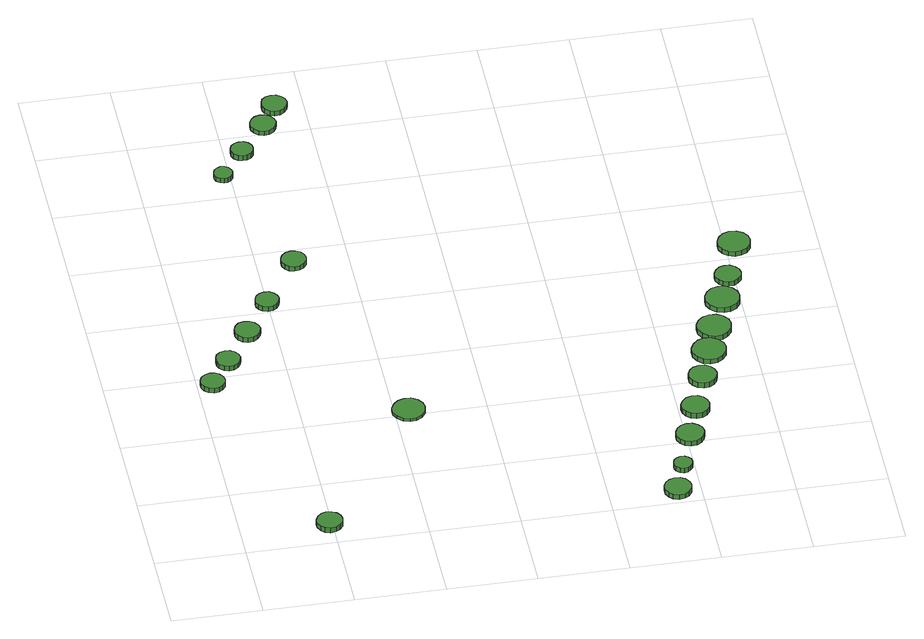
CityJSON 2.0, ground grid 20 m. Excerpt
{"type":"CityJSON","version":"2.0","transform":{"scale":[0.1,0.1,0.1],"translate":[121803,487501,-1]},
"CityObjects":{
"tree1":{"type":"SolitaryVegetationObject","attributes":{"function":"something"},"geometry":[{"type":"MultiSurface","lod":"1","boundaries":[[[0,1,2,3,4,5,6,7,8,9,10,11,12,13,14]],[[15,16,17,18,19,20,21,22,23,24,25,26,27,28,29]],[[0,29,28,1]],[[1,28,27,2]],[[2,27,26,3]],[[3,26,25,4]],[[4,25,24,5]],[[5,24,23,6]],[[6,23,22,7]],[[7,22,21,8]],[[8,21,20,9]],[[9,20,19,10]],[[10,19,18,11]],[[11,18,17,12]],[[12,17,16,13]],[[13,16,15,14]],[[14,15,29,0]]]}]},
"tree2":{"type":"SolitaryVegetationObject","attributes":{"function":"something"},"geometry":[{"type":"MultiSurface","lod":"1","boundaries":[[[30,31,32,33,34,35,36,37,38,39,40,41,42,43,44]],[[45,46,47,48,49,50,51,52,53,54,55,56,57,58,59]],[[30,59,58,31]],[[31,58,57,32]],[[32,57,56,33]],[[33,56,55,34]],[[34,55,54,35]],[[35,54,53,36]],[[36,53,52,37]],[[37,52,51,38]],[[38,51,50,39]],[[39,50,49,40]],[[40,49,48,41]],[[41,48,47,42]],[[42,47,46,43]],[[43,46,45,44]],[[44,45,59,30]]]}]},
"tree3":{"type":"SolitaryVegetationObject","attributes":{"function":"something"},"geometry":[{"type":"MultiSurface","lod":"1","boundaries":[[[60,61,62,63,64,65,66,67,68,69,70,71,72,73,74]],[[75,76,77,78,79,80,81,82,83,84,85,86,87,88,89]],[[60,89,88,61]],[[61,88,87,62]],[[62,87,86,63]],[[63,86,85,64]],[[64,85,84,65]],[[65,84,83,66]],[[66,83,82,67]],[[67,82,81,68]],[[68,81,80,69]],[[69,80,79,70]],[[70,79,78,71]],[[71,78,77,72]],[[72,77,76,73]],[[73,76,75,74]],[[74,75,89,60]]]}]},
"tree4":{"type":"SolitaryVegetationObject","attributes":{"function":"something"},"geometry":[{"type":"MultiSurface","lod":"1","boundaries":[[[90,91,92,93,94,95,96,97,98,99,100,101,102,103,104]],[[105,106,107,108,109,110,111,112,113,114,115,116,117,118,119]],[[90,119,118,91]],[[91,118,117,92]],[[92,117,116,93]],[[93,116,115,94]],[[94,115,114,95]],[[95,114,113,96]],[[96,113,112,97]],[[97,112,111,98]],[[98,111,110,99]],[[99,110,109,100]],[[100,109,108,101]],[[101,108,107,102]],[[102,107,106,103]],[[103,106,105,104]],[[104,105,119,90]]]}]},
"tree5":{"type":"SolitaryVegetationObject","attributes":{"function":"something"},"geometry":[{"type":"MultiSurface","lod":"1","boundaries":[[[120,121,122,123,124,125,126,127,128,129,130,131,132,133,134]],[[135,136,137,138,139,140,141,142,143,144,145,146,147,148,149]],[[120,149,148,121]],[[121,148,147,122]],[[122,147,146,123]],[[123,146,145,124]],[[124,145,144,125]],[[125,144,143,126]],[[126,143,142,127]],[[127,142,141,128]],[[128,141,140,129]],[[129,140,139,130]],[[130,139,138,131]],[[131,138,137,132]],[[132,137,136,133]],[[133,136,135,134]],[[134,135,149,120]]]}]},
"tree6":{"type":"SolitaryVegetationObject","attributes":{"function":"something"},"geometry":[{"type":"MultiSurface","lod":"1","boundaries":[[[150,151,152,153,154,155,156,157,158,159,160,161,162,163,164]],[[165,166,167,168,169,170,171,172,173,174,175,176,177,178,179]],[[150,179,178,151]],[[151,178,177,152]],[[152,177,176,153]],[[153,176,175,154]],[[154,175,174,155]],[[155,174,173,156]],[[156,173,172,157]],[[157,172,171,158]],[[158,171,170,159]],[[159,170,169,160]],[[160,169,168,161]],[[161,168,167,162]],[[162,167,166,163]],[[163,166,165,164]],[[164,165,179,150]]]}]},
"tree7":{"type":"SolitaryVegetationObject","attributes":{"function":"something"},"geometry":[{"type":"MultiSurface","lod":"1","boundaries":[[[180,181,182,183,184,185,186,187,188,189,190,191,192,193,194]],[[195,196,197,198,199,200,201,202,203,204,205,206,207,208,209]],[[180,209,208,181]],[[181,208,207,182]],[[182,207,206,183]],[[183,206,205,184]],[[184,205,204,185]],[[185,204,203,186]],[[186,203,202,187]],[[187,202,201,188]],[[188,201,200,189]],[[189,200,199,190]],[[190,199,198,191]],[[191,198,197,192]],[[192,197,196,193]],[[193,196,195,194]],[[194,195,209,180]]]}]},
"tree8":{"type":"SolitaryVegetationObject","attributes":{"function":"something"},"geometry":[{"type":"MultiSurface","lod":"1","boundaries":[[[210,211,212,213,214,215,216,217,218,219,220,221,222,223,224]],[[225,226,227,228,229,230,231,232,233,234,235,236,237,238,239]],[[210,239,238,211]],[[211,238,237,212]],[[212,237,236,213]],[[213,236,235,214]],[[214,235,234,215]],[[215,234,233,216]],[[216,233,232,217]],[[217,232,231,218]],[[218,231,230,219]],[[219,230,229,220]],[[220,229,228,221]],[[221,228,227,222]],[[222,227,226,223]],[[223,226,225,224]],[[224,225,239,210]]]}]},
"tree9":{"type":"SolitaryVegetationObject","attributes":{"function":"something"},"geometry":[{"type":"MultiSurface","lod":"1","boundaries":[[[240,241,242,243,244,245,246,247,248,249,250,251,252,253,254]],[[255,256,257,258,259,260,261,262,263,264,265,266,267,268,269]],[[240,269,268,241]],[[241,268,267,242]],[[242,267,266,243]],[[243,266,265,244]],[[244,265,264,245]],[[245,264,263,246]],[[246,263,262,247]],[[247,262,261,248]],[[248,261,260,249]],[[249,260,259,250]],[[250,259,258,251]],[[251,258,257,252]],[[252,257,256,253]],[[253,256,255,254]],[[254,255,269,240]]]}]},
"tree10":{"type":"SolitaryVegetationObject","attributes":{"function":"something"},"geometry":[{"type":"MultiSurface","lod":"1","boundaries":[[[270,271,272,273,274,275,276,277,278,279,280,281,282,283,284]],[[285,286,287,288,289,290,291,292,293,294,295,296,297,298,299]],[[270,299,298,271]],[[271,298,297,272]],[[272,297,296,273]],[[273,296,295,274]],[[274,295,294,275]],[[275,294,293,276]],[[276,293,292,277]],[[277,292,291,278]],[[278,291,290,279]],[[279,290,289,280]],[[280,289,288,281]],[[281,288,287,282]],[[282,287,286,283]],[[283,286,285,284]],[[284,285,299,270]]]}]},
"tree11":{"type":"SolitaryVegetationObject","attributes":{"function":"something"},"geometry":[{"type":"MultiSurface","lod":"1","boundaries":[[[300,301,302,303,304,305,306,307,308,309,310,311,312,313,314]],[[315,316,317,318,319,320,321,322,323,324,325,326,327,328,329]],[[300,329,328,301]],[[301,328,327,302]],[[302,327,326,303]],[[303,326,325,304]],[[304,325,324,305]],[[305,324,323,306]],[[306,323,322,307]],[[307,322,321,308]],[[308,321,320,309]],[[309,320,319,310]],[[310,319,318,311]],[[311,318,317,312]],[[312,317,316,313]],[[313,316,315,314]],[[314,315,329,300]]]}]},
"tree12":{"type":"SolitaryVegetationObject","attributes":{"function":"something"},"geometry":[{"type":"MultiSurface","lod":"1","boundaries":[[[330,331,332,333,334,335,336,337,338,339,340,341,342,343,344]],[[345,346,347,348,349,350,351,352,353,354,355,356,357,358,359]],[[330,359,358,331]],[[331,358,357,332]],[[332,357,356,333]],[[333,356,355,334]],[[334,355,354,335]],[[335,354,353,336]],[[336,353,352,337]],[[337,352,351,338]],[[338,351,350,339]],[[339,350,349,340]],[[340,349,348,341]],[[341,348,347,342]],[[342,347,346,343]],[[343,346,345,344]],[[344,345,359,330]]]}]},
"tree13":{"type":"SolitaryVegetationObject","attributes":{"function":"something"},"geometry":[{"type":"MultiSurface","lod":"1","boundaries":[[[360,361,362,363,364,365,366,367,368,369,370,371,372,373,374]],[[375,376,377,378,379,380,381,382,383,384,385,386,387,388,389]],[[360,389,388,361]],[[361,388,387,362]],[[362,387,386,363]],[[363,386,385,364]],[[364,385,384,365]],[[365,384,383,366]],[[366,383,382,367]],[[367,382,381,368]],[[368,381,380,369]],[[369,380,379,370]],[[370,379,378,371]],[[371,378,377,372]],[[372,377,376,373]],[[373,376,375,374]],[[374,375,389,360]]]}]},
"tree14":{"type":"SolitaryVegetationObject","attributes":{"function":"something"},"geometry":[{"type":"MultiSurface","lod":"1","boundaries":[[[390,391,392,393,394,395,396,397,398,399,400,401,402,403,404]],[[405,406,407,408,409,410,411,412,413,414,415,416,417,418,419]],[[390,419,418,391]],[[391,418,417,392]],[[392,417,416,393]],[[393,416,415,394]],[[394,415,414,395]],[[395,414,413,396]],[[396,413,412,397]],[[397,412,411,398]],[[398,411,410,399]],[[399,410,409,400]],[[400,409,408,401]],[[401,408,407,402]],[[402,407,406,403]],[[403,406,405,404]],[[404,405,419,390]]]}]},
"tree15":{"type":"SolitaryVegetationObject","attributes":{"function":"something"},"geometry":[{"type":"MultiSurface","lod":"1","boundaries":[[[420,421,422,423,424,425,426,427,428,429,430,431,432,433,434]],[[435,436,437,438,439,440,441,442,443,444,445,446,447,448,449]],[[420,449,448,421]],[[421,448,447,422]],[[422,447,446,423]],[[423,446,445,424]],[[424,445,444,425]],[[425,444,443,426]],[[426,443,442,427]],[[427,442,441,428]],[[428,441,440,429]],[[429,440,439,430]],[[430,439,438,431]],[[431,438,437,432]],[[432,437,436,433]],[[433,436,435,434]],[[434,435,449,420]]]}]},
"tree16":{"type":"SolitaryVegetationObject","attributes":{"function":"something"},"geometry":[{"type":"MultiSurface","lod":"1","boundaries":[[[450,451,452,453,454,455,456,457,458,459,460,461,462,463,464]],[[465,466,467,468,469,470,471,472,473,474,475,476,477,478,479]],[[450,479,478,451]],[[451,478,477,452]],[[452,477,476,453]],[[453,476,475,454]],[[454,475,474,455]],[[455,474,473,456]],[[456,473,472,457]],[[457,472,471,458]],[[458,471,470,459]],[[459,470,469,460]],[[460,469,468,461]],[[461,468,467,462]],[[462,467,466,463]],[[463,466,465,464]],[[464,465,479,450]]]}]},
"tree17":{"type":"SolitaryVegetationObject","attributes":{"function":"something"},"geometry":[{"type":"MultiSurface","lod":"1","boundaries":[[[480,481,482,483,484,485,486,487,488,489,490,491,492,493,494]],[[495,496,497,498,499,500,501,502,503,504,505,506,507,508,509]],[[480,509,508,481]],[[481,508,507,482]],[[482,507,506,483]],[[483,506,505,484]],[[484,505,504,485]],[[485,504,503,486]],[[486,503,502,487]],[[487,502,501,488]],[[488,501,500,489]],[[489,500,499,490]],[[490,499,498,491]],[[491,498,497,492]],[[492,497,496,493]],[[493,496,495,494]],[[494,495,509,480]]]}]},
"tree18":{"type":"SolitaryVegetationObject","attributes":{"function":"something"},"geometry":[{"type":"MultiSurface","lod":"1","boundaries":[[[510,511,512,513,514,515,516,517,518,519,520,521,522,523,524]],[[525,526,527,528,529,530,531,532,533,534,535,536,537,538,539]],[[510,539,538,511]],[[511,538,537,512]],[[512,537,536,513]],[[513,536,535,514]],[[514,535,534,515]],[[515,534,533,516]],[[516,533,532,517]],[[517,532,531,518]],[[518,531,530,519]],[[519,530,529,520]],[[520,529,528,521]],[[521,528,527,522]],[[522,527,526,523]],[[523,526,525,524]],[[524,525,539,510]]]}]},
"tree19":{"type":"SolitaryVegetationObject","attributes":{"function":"something"},"geometry":[{"type":"MultiSurface","lod":"1","boundaries":[[[540,541,542,543,544,545,546,547,548,549,550,551,552,553,554]],[[555,556,557,558,559,560,561,562,563,564,565,566,567,568,569]],[[540,569,568,541]],[[541,568,567,542]],[[542,567,566,543]],[[543,566,565,544]],[[544,565,564,545]],[[545,564,563,546]],[[546,563,562,547]],[[547,562,561,548]],[[548,561,560,549]],[[549,560,559,550]],[[550,559,558,551]],[[551,558,557,552]],[[552,557,556,553]],[[553,556,555,554]],[[554,555,569,540]]]}]},
"tree20":{"type":"SolitaryVegetationObject","attributes":{"function":"something"},"geometry":[{"type":"MultiSurface","lod":"1","boundaries":[[[570,571,572,573,574,575,576,577,578,579,580,581,582,583,584]],[[585,586,587,588,589,590,591,592,593,594,595,596,597,598,599]],[[570,599,598,571]],[[571,598,597,572]],[[572,597,596,573]],[[573,596,595,574]],[[574,595,594,575]],[[575,594,593,576]],[[576,593,592,577]],[[577,592,591,578]],[[578,591,590,579]],[[579,590,589,580]],[[580,589,588,581]],[[581,588,587,582]],[[582,587,586,583]],[[583,586,585,584]],[[584,585,599,570]]]}]},
"tree21":{"type":"SolitaryVegetationObject","attributes":{"function":"something"},"geometry":[{"type":"MultiSurface","lod":"1","boundaries":[[[600,601,602,603,604,605,606,607,608,609,610,611,612,613,614]],[[615,616,617,618,619,620,621,622,623,624,625,626,627,628,629]],[[600,629,628,601]],[[601,628,627,602]],[[602,627,626,603]],[[603,626,625,604]],[[604,625,624,605]],[[605,624,623,606]],[[606,623,622,607]],[[607,622,621,608]],[[608,621,620,609]],[[609,620,619,610]],[[610,619,618,611]],[[611,618,617,612]],[[612,617,616,613]],[[613,616,615,614]],[[614,615,629,600]]]}]}
},
"vertices":[
[61,576,19],[59,587,19],[52,596,19],[43,602,19],[32,603,19],[21,599,19],[12,592,19],[8,582,19],[8,570,19],[12,560,19],[21,553,19],[32,549,19],[43,550,19],[52,556,19],[59,565,19],[59,565,7],[52,556,7],[43,550,7],[32,549,7],[21,553,7],[12,560,7],[8,570,7],[8,582,7],[12,592,7],[21,599,7],[32,603,7],[43,602,7],[52,596,7],[59,587,7],[61,576,7],
[221,58,23],[219,69,23],[212,79,23],[202,84,23],[190,86,23],[179,82,23],[170,74,23],[165,63,23],[165,52,23],[170,41,23],[179,33,23],[190,29,23],[202,31,23],[212,37,23],[219,46,23],[219,46,10],[212,37,10],[202,31,10],[190,29,10],[179,33,10],[170,41,10],[165,52,10],[165,63,10],[170,74,10],[179,82,10],[190,86,10],[202,84,10],[212,79,10],[219,69,10],[221,58,10],
[108,646,18],[105,657,18],[99,666,18],[89,672,18],[78,673,18],[67,670,18],[58,662,18],[54,652,18],[54,640,18],[58,630,18],[67,622,18],[78,619,18],[89,620,18],[99,626,18],[105,635,18],[105,635,6],[99,626,6],[89,620,6],[78,619,6],[67,622,6],[58,630,6],[54,640,6],[54,652,6],[58,662,6],[67,670,6],[78,673,6],[89,672,6],[99,666,6],[105,657,6],[108,646,6],
[168,736,18],[165,747,18],[158,757,18],[148,763,18],[136,764,18],[124,761,18],[116,753,18],[111,742,18],[111,730,18],[116,719,18],[124,711,18],[136,707,18],[148,708,18],[158,714,18],[165,724,18],[165,724,6],[158,714,6],[148,708,6],[136,707,6],[124,711,6],[116,719,6],[111,730,6],[111,742,6],[116,753,6],[124,761,6],[136,764,6],[148,763,6],[158,757,6],[165,747,6],[168,736,6],
[226,830,18],[223,840,18],[217,849,18],[208,855,18],[197,856,18],[186,852,18],[178,845,18],[174,835,18],[174,824,18],[178,814,18],[186,807,18],[197,804,18],[208,805,18],[217,810,18],[223,819,18],[223,819,6],[217,810,6],[208,805,6],[197,804,6],[186,807,6],[178,814,6],[174,824,6],[174,835,6],[178,845,6],[186,852,6],[197,856,6],[208,855,6],[217,849,6],[223,840,6],[226,830,6],
[467,412,14],[464,427,14],[455,439,14],[442,447,14],[427,448,14],[413,443,14],[402,433,14],[395,420,14],[395,405,14],[402,391,14],[413,381,14],[427,376,14],[442,378,14],[455,385,14],[464,397,14],[464,397,7],[455,385,7],[442,378,7],[427,376,7],[413,381,7],[402,391,7],[395,405,7],[395,420,7],[402,433,7],[413,443,7],[427,448,7],[442,447,7],[455,439,7],[464,427,7],[467,412,7],
[306,946,26],[304,957,26],[297,967,26],[287,972,26],[276,973,26],[265,970,26],[256,962,26],[252,952,26],[252,940,26],[256,930,26],[265,922,26],[276,919,26],[287,920,26],[297,926,26],[304,935,26],[304,935,14],[297,926,14],[287,920,14],[276,919,14],[265,922,14],[256,930,14],[252,940,14],[252,952,14],[256,962,14],[265,970,14],[276,973,14],[287,972,14],[297,967,14],[304,957,14],[306,946,14],
[205,1265,25],[203,1273,25],[198,1280,25],[190,1285,25],[182,1286,25],[174,1283,25],[167,1277,25],[164,1269,25],[164,1261,25],[167,1253,25],[174,1247,25],[182,1244,25],[190,1245,25],[198,1249,25],[203,1256,25],[203,1256,13],[198,1249,13],[190,1245,13],[182,1244,13],[174,1247,13],[167,1253,13],[164,1261,13],[164,1269,13],[167,1277,13],[174,1283,13],[182,1286,13],[190,1285,13],[198,1280,13],[203,1273,13],[205,1265,13],
[264,1342,21],[262,1352,21],[256,1361,21],[247,1366,21],[236,1367,21],[227,1364,21],[219,1357,21],[215,1348,21],[215,1337,21],[219,1328,21],[227,1321,21],[236,1318,21],[247,1319,21],[256,1324,21],[262,1332,21],[262,1332,8],[256,1324,8],[247,1319,8],[236,1318,8],[227,1321,8],[219,1328,8],[215,1337,8],[215,1348,8],[219,1357,8],[227,1364,8],[236,1367,8],[247,1366,8],[256,1361,8],[262,1352,8],[264,1342,8],
[329,1422,20],[326,1434,20],[319,1443,20],[309,1449,20],[297,1450,20],[286,1447,20],[277,1439,20],[272,1428,20],[272,1416,20],[277,1405,20],[286,1397,20],[297,1394,20],[309,1395,20],[319,1401,20],[326,1411,20],[326,1411,9],[319,1401,9],[309,1395,9],[297,1394,9],[286,1397,9],[277,1405,9],[272,1416,9],[272,1428,9],[277,1439,9],[286,1447,9],[297,1450,9],[309,1449,9],[319,1443,9],[326,1434,9],[329,1422,9],
[364,1483,21],[361,1495,21],[354,1504,21],[344,1510,21],[332,1511,21],[321,1508,21],[312,1500,21],[308,1489,21],[308,1477,21],[312,1467,21],[321,1459,21],[332,1455,21],[344,1456,21],[354,1462,21],[361,1472,21],[361,1472,9],[354,1462,9],[344,1456,9],[332,1455,9],[321,1459,9],[312,1467,9],[308,1477,9],[308,1489,9],[312,1500,9],[321,1508,9],[332,1511,9],[344,1510,9],[354,1504,9],[361,1495,9],[364,1483,9],
[977,30,27],[975,42,27],[967,53,27],[957,59,27],[944,60,27],[932,56,27],[923,48,27],[918,37,27],[918,24,27],[923,13,27],[932,4,27],[944,0,27],[957,2,27],[967,8,27],[975,18,27],[975,18,15],[967,8,15],[957,2,15],[944,0,15],[932,4,15],[923,13,15],[918,24,15],[918,37,15],[923,48,15],[932,56,15],[944,60,15],[957,59,15],[967,53,15],[975,42,15],[977,30,15],
[994,111,25],[992,120,25],[987,127,25],[980,131,25],[971,132,25],[963,129,25],[956,124,25],[953,116,25],[953,107,25],[956,99,25],[963,93,25],[971,90,25],[980,91,25],[987,96,25],[992,103,25],[992,103,13],[987,96,13],[980,91,13],[971,90,13],[963,93,13],[956,99,13],[953,107,13],[953,116,13],[956,124,13],[963,129,13],[971,132,13],[980,131,13],[987,127,13],[992,120,13],[994,111,13],
[1038,208,26],[1035,221,26],[1027,231,26],[1016,238,26],[1003,239,26],[991,235,26],[981,226,26],[976,214,26],[976,201,26],[981,190,26],[991,181,26],[1003,177,26],[1016,178,26],[1027,185,26],[1035,195,26],[1035,195,13],[1027,185,13],[1016,178,13],[1003,177,13],[991,181,13],[981,190,13],[976,201,13],[976,214,13],[981,226,13],[991,235,13],[1003,239,13],[1016,238,13],[1027,231,13],[1035,221,13],[1038,208,13],
[1066,299,26],[1063,312,26],[1056,322,26],[1045,329,26],[1032,330,26],[1019,326,26],[1010,317,26],[1004,305,26],[1004,292,26],[1010,281,26],[1019,272,26],[1032,268,26],[1045,269,26],[1056,276,26],[1063,286,26],[1063,286,13],[1056,276,13],[1045,269,13],[1032,268,13],[1019,272,13],[1010,281,13],[1004,292,13],[1004,305,13],[1010,317,13],[1019,326,13],[1032,330,13],[1045,329,13],[1056,322,13],[1063,312,13],[1066,299,13],
[1100,399,26],[1097,412,26],[1090,422,26],[1079,429,26],[1066,430,26],[1053,426,26],[1044,417,26],[1038,405,26],[1038,392,26],[1044,381,26],[1053,372,26],[1066,368,26],[1079,369,26],[1090,376,26],[1097,386,26],[1097,386,13],[1090,376,13],[1079,369,13],[1066,368,13],[1053,372,13],[1044,381,13],[1038,392,13],[1038,405,13],[1044,417,13],[1053,426,13],[1066,430,13],[1079,429,13],[1090,422,13],[1097,412,13],[1100,399,13],
[1136,482,26],[1133,497,26],[1123,510,26],[1110,518,26],[1094,520,26],[1079,515,26],[1068,504,26],[1061,490,26],[1061,474,26],[1068,460,26],[1079,449,26],[1094,445,26],[1110,446,26],[1123,454,26],[1133,467,26],[1133,467,14],[1123,454,14],[1110,446,14],[1094,445,14],[1079,449,14],[1068,460,14],[1061,474,14],[1061,490,14],[1068,504,14],[1079,515,14],[1094,520,14],[1110,518,14],[1123,510,14],[1133,497,14],[1136,482,14],
[1161,559,26],[1158,574,26],[1148,587,26],[1135,595,26],[1119,596,26],[1104,591,26],[1093,581,26],[1086,567,26],[1086,551,26],[1093,537,26],[1104,526,26],[1119,521,26],[1135,523,26],[1148,531,26],[1158,543,26],[1158,543,13],[1148,531,13],[1135,523,13],[1119,521,13],[1104,526,13],[1093,537,13],[1086,551,13],[1086,567,13],[1093,581,13],[1104,591,13],[1119,596,13],[1135,595,13],[1148,587,13],[1158,574,13],[1161,559,13],
[1196,651,26],[1193,666,26],[1184,679,26],[1170,687,26],[1155,688,26],[1140,684,26],[1128,673,26],[1121,659,26],[1121,643,26],[1128,629,26],[1140,618,26],[1155,613,26],[1170,615,26],[1184,623,26],[1193,635,26],[1193,635,13],[1184,623,13],[1170,615,13],[1155,613,13],[1140,618,13],[1128,629,13],[1121,643,13],[1121,659,13],[1128,673,13],[1140,684,13],[1155,688,13],[1170,687,13],[1184,679,13],[1193,666,13],[1196,651,13],
[1213,727,26],[1211,739,26],[1203,749,26],[1193,755,26],[1181,756,26],[1170,752,26],[1161,744,26],[1156,733,26],[1156,721,26],[1161,711,26],[1170,702,26],[1181,699,26],[1193,700,26],[1203,706,26],[1211,716,26],[1211,716,14],[1203,706,14],[1193,700,14],[1181,699,14],[1170,702,14],[1161,711,14],[1156,721,14],[1156,733,14],[1161,744,14],[1170,752,14],[1181,756,14],[1193,755,14],[1203,749,14],[1211,739,14],[1213,727,14],
[1253,833,26],[1250,848,26],[1241,860,26],[1228,867,26],[1213,869,26],[1199,864,26],[1188,854,26],[1182,840,26],[1182,825,26],[1188,812,26],[1199,802,26],[1213,797,26],[1228,799,26],[1241,806,26],[1250,818,26],[1250,818,14],[1241,806,14],[1228,799,14],[1213,797,14],[1199,802,14],[1188,812,14],[1182,825,14],[1182,840,14],[1188,854,14],[1199,864,14],[1213,869,14],[1228,867,14],[1241,860,14],[1250,848,14],[1253,833,14]
]}
